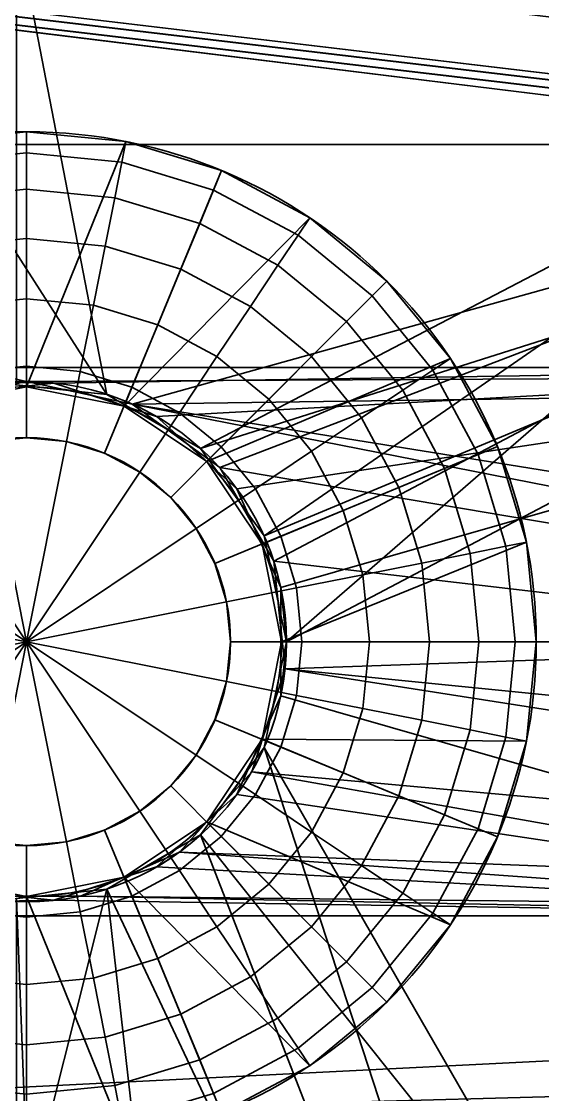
# Model space of a CAD drawing. Header units: millimetres. Extents: x 516 to 946, y 0 to 190.
# Drawn here: x 785.98 to 791.09, y 142.35 to 152.87 of the extents above; entities that cross this region are included whole.
import ezdxf

# ---------------------------------------------------------------- set-up
doc = ezdxf.new("R2010")
doc.units = ezdxf.units.MM
doc.layers.add('1', color=7, linetype='Continuous', true_color=0xffffff)

# ---------------------------------------------------------------- blocks, each defined once
blk = doc.blocks.new('UG_SURFACE_001')
at = {"layer": '1', "color": 252, "linetype": 'Continuous', "lineweight": 35}
for points in [[(280.506521, 154.101387, 3.5), (262.858123, 154.101387, 3.5), (262.858123, 151.664004, 3.5), (280.506521, 151.664004, 3.5)], [(280.506521, 151.664004, 1.5), (262.858123, 151.664004, 1.5), (262.858123, 154.101387, 1.5), (280.506521, 154.101387, 1.5)], [(280.506521, 151.664004, 3.5), (262.858123, 151.664004, 3.5), (262.858123, 149.476618, 3.5), (280.506521, 149.476618, 3.5)], [(280.506521, 149.476618, 1.5), (262.858123, 149.476618, 1.5), (262.858123, 151.664004, 1.5), (280.506521, 151.664004, 1.5)], [(262.858123, 149.476618, 3.5), (269.692004, 149.214432, 3.5), (270.746559, 149.325266, 3.5)], [(270.746559, 149.325266, 3.5), (280.506521, 149.476618, 3.5), (262.858123, 149.476618, 3.5)], [(262.858123, 149.476618, 1.5), (280.506521, 149.476618, 1.5), (270.746559, 149.325266, 1.5)], [(270.746559, 149.325266, 1.5), (269.692004, 149.214432, 1.5), (262.858123, 149.476618, 1.5)], [(280.506521, 149.476618, 3.5), (270.746559, 149.325266, 3.5), (271.75501, 148.99759, 3.5)], [(271.75501, 148.99759, 1.5), (270.746559, 149.325266, 1.5), (280.506521, 149.476618, 1.5)], [(280.506521, 149.476618, 3.5), (271.75501, 148.99759, 3.5), (272.543013, 148.288086, 3.5)], [(272.543013, 148.288086, 1.5), (271.75501, 148.99759, 1.5), (280.506521, 149.476618, 1.5)], [(272.543013, 148.288086, 3.5), (272.974283, 147.319406, 3.5), (280.506521, 149.476618, 3.5)], [(272.974283, 147.319406, 1.5), (272.543013, 148.288086, 1.5), (280.506521, 149.476618, 1.5)], [(272.974283, 147.319406, 3.5), (272.974283, 146.789238, 3.5), (280.506521, 146.789238, 3.5), (280.506521, 149.476618, 3.5)], [(280.506521, 149.476618, 1.5), (280.506521, 146.789238, 1.5), (273.030013, 146.789238, 1.5), (272.974283, 147.319406, 1.5)], [(270.746559, 149.325266, 1.5), (270.746559, 149.325266, 3.5), (269.692004, 149.214432, 3.5), (269.692004, 149.214432, 1.5)], [(271.75501, 148.99759, 1.5), (271.75501, 148.99759, 3.5), (270.746559, 149.325266, 3.5), (270.746559, 149.325266, 1.5)], [(272.543013, 148.288086, 1.5), (272.543013, 148.288086, 3.5), (271.75501, 148.99759, 3.5), (271.75501, 148.99759, 1.5)], [(272.974283, 147.319406, 1.5), (272.974283, 147.319406, 3.5), (272.543013, 148.288086, 3.5), (272.543013, 148.288086, 1.5)], [(273.030013, 146.789238, 1.5), (272.974283, 146.789238, 3.5), (272.974283, 147.319406, 3.5)], [(272.974283, 147.319406, 3.5), (272.974283, 147.319406, 1.5), (273.030013, 146.789238, 1.5)], [(280.506521, 144.101843, 3.5), (280.506521, 146.789238, 3.5), (272.974283, 146.789238, 3.5), (272.974283, 146.259055, 3.5)], [(272.974283, 146.259055, 1.5), (273.030013, 146.789238, 1.5), (280.506521, 146.789238, 1.5), (280.506521, 144.101843, 1.5)], [(273.030013, 146.789238, 1.5), (272.974283, 146.259055, 1.5), (272.974283, 146.259055, 3.5)], [(272.974283, 146.259055, 3.5), (272.974283, 146.789238, 3.5), (273.030013, 146.789238, 1.5)], [(280.506521, 144.101843, 3.5), (272.974283, 146.259055, 3.5), (272.543013, 145.290375, 3.5)], [(280.506521, 144.101843, 1.5), (272.543013, 145.290375, 1.5), (272.974283, 146.259055, 1.5)], [(272.543013, 145.290375, 1.5), (272.543013, 145.290375, 3.5), (272.974283, 146.259055, 3.5), (272.974283, 146.259055, 1.5)], [(272.543013, 145.290375, 3.5), (271.75501, 144.580871, 3.5), (280.506521, 144.101843, 3.5)], [(280.506521, 144.101843, 1.5), (271.75501, 144.580871, 1.5), (272.543013, 145.290375, 1.5)], [(271.75501, 144.580871, 1.5), (271.75501, 144.580871, 3.5), (272.543013, 145.290375, 3.5), (272.543013, 145.290375, 1.5)], [(271.75501, 144.580871, 3.5), (270.746559, 144.253194, 3.5), (280.506521, 144.101843, 3.5)], [(280.506521, 144.101843, 1.5), (270.746559, 144.253194, 1.5), (271.75501, 144.580871, 1.5)], [(270.746559, 144.253194, 1.5), (270.746559, 144.253194, 3.5), (271.75501, 144.580871, 3.5), (271.75501, 144.580871, 1.5)], [(270.746559, 144.253194, 3.5), (269.692004, 144.364044, 3.5), (262.858123, 144.101843, 3.5)], [(262.858123, 144.101843, 1.5), (269.692004, 144.364044, 1.5), (270.746559, 144.253194, 1.5)], [(269.692004, 144.364044, 1.5), (269.692004, 144.364044, 3.5), (270.746559, 144.253194, 3.5), (270.746559, 144.253194, 1.5)], [(262.858123, 144.101843, 3.5), (280.506521, 144.101843, 3.5), (270.746559, 144.253194, 3.5)], [(270.746559, 144.253194, 1.5), (280.506521, 144.101843, 1.5), (262.858123, 144.101843, 1.5)], [(280.506521, 144.101843, 3.5), (262.858123, 144.101843, 3.5), (262.858123, 137.039676, 3.5), (280.506521, 137.039676, 3.5)], [(280.506521, 137.039676, 1.5), (262.858123, 137.039676, 1.5), (262.858123, 144.101843, 1.5), (280.506521, 144.101843, 1.5)]]:
    blk.add_3dface(points, dxfattribs=at)
blk = doc.blocks.new('1стенка_MODEL')
at = {"layer": '1', "color": 252, "linetype": 'Continuous', "lineweight": 35}
blk.add_circle((270.480007, 146.789231, 1.5), 2.55, dxfattribs=at)
at = {"layer": '1', "color": 252, "linetype": 'Continuous', "lineweight": 35, "extrusion": (0, 0, -1)}
blk.add_circle((-270.480007, 146.789231, -3.5), 2.55, dxfattribs=at)
at = {"layer": '1', "color": 252, "linetype": 'Continuous', "lineweight": 35}
blk.add_blockref('UG_SURFACE_001', (0, 0), dxfattribs=at)
blk = doc.blocks.new('UG_SURFACE_002')
at = {"layer": '1', "color": 252, "linetype": 'Continuous', "lineweight": 35}
for points in [[(254.704952, 158.726171, 3.5), (2.492546, 189.693958, 16.5), (7.492546, 189.08003, 21.500001), (414.399207, 139.11818, 21.500001)], [(7.492546, 187.785283, 21.500001), (414.242595, 137.84267, 21.500001), (414.399207, 139.11818, 21.500001), (7.492546, 189.08003, 21.500001)], [(414.242595, 137.84267, 21.500001), (7.489942, 187.724829, 21.497397), (7.488322, 187.517792, 21.440059)], [(414.242595, 137.84267, 21.500001), (7.492546, 187.785283, 21.500001), (7.489942, 187.724829, 21.497397)], [(2.492546, 187.540576, 6.734633), (419.101447, 136.387423, 6.734633), (419.120014, 136.538535, 7.5), (2.492546, 187.693954, 7.5)], [(413.8695, 137.183219, 20.8), (7.697187, 187.054902, 20.8), (2.492546, 187.693954, 7.5), (419.120014, 136.538535, 7.5)], [(2.492546, 187.103763, 6.085787), (419.048607, 135.957107, 6.085787), (419.101447, 136.387423, 6.734633), (2.492546, 187.540576, 6.734633)], [(414.188027, 137.579471, 21.446716), (7.488322, 187.517792, 21.440059), (7.487983, 187.474385, 21.428039)], [(7.488322, 187.517792, 21.440059), (414.188027, 137.579471, 21.446716), (414.242595, 137.84267, 21.500001)], [(414.188027, 137.579471, 21.446716), (7.487983, 187.474385, 21.428039), (7.521724, 187.286004, 21.291038)], [(414.097965, 137.36172, 21.294976), (7.521724, 187.286004, 21.291038), (7.526125, 187.261432, 21.273168)], [(7.521724, 187.286004, 21.291038), (414.097965, 137.36172, 21.294976), (414.188027, 137.579471, 21.446716)], [(414.097965, 137.36172, 21.294976), (7.526125, 187.261432, 21.273168), (7.594966, 187.123388, 21.066504)], [(2.492546, 186.450049, 5.652241), (418.969542, 135.313109, 5.652241), (419.048607, 135.957107, 6.085787), (2.492546, 187.103763, 6.085787)], [(413.986117, 137.222588, 21.067878), (7.594966, 187.123388, 21.066504), (7.599175, 187.114954, 21.053867)], [(7.594966, 187.123388, 21.066504), (413.986117, 137.222588, 21.067878), (414.097965, 137.36172, 21.294976)], [(7.599175, 187.114954, 21.053867), (7.697187, 187.054902, 20.8), (413.8695, 137.183219, 20.8)], [(413.8695, 137.183219, 20.8), (413.986117, 137.222588, 21.067878), (7.599175, 187.114954, 21.053867)], [(418.969542, 135.313109, 5.652241), (2.492546, 186.450049, 5.652241), (201.001778, 161.30507, 5.5), (220.852703, 158.867672, 5.5)], [(411.854982, 119.865932, 5.446716), (7.670435, 169.493556, 5.446716), (7.557361, 169.278637, 5.294975), (411.920667, 119.629063, 5.294975)], [(7.670435, 169.493556, 5.446716), (411.854982, 119.865932, 5.446716), (216.667414, 144.101843, 5.5), (201.001778, 146.025345, 5.5)], [(411.920667, 119.629063, 5.294975), (7.557361, 169.278637, 5.294975), (7.481808, 169.135034, 5.067878), (411.964566, 119.470797, 5.067878)], [(411.964566, 119.470797, 5.067878), (7.481808, 169.135034, 5.067878), (7.455277, 169.084609, 4.8), (411.979973, 119.415216, 4.8)], [(149.334699, 151.664004, 3.5), (161.549926, 150.164157, 3.5), (411.979973, 119.415216, 4.8), (7.455277, 169.084609, 4.8)], [(418.969542, 135.313109, 5.652241), (220.852703, 158.867672, 5.5), (239.820063, 156.538785, 5.5)], [(414.399207, 139.11818, 21.500001), (260.30454, 158.038616, 3.5), (254.704952, 158.726171, 3.5)], [(414.399207, 139.11818, 21.500001), (272.519767, 156.538785, 3.5), (260.30454, 158.038616, 3.5)], [(239.820063, 156.538785, 5.5), (240.703627, 156.430289, 5.5), (418.969542, 135.313109, 5.652241)], [(414.399207, 139.11818, 21.500001), (280.655473, 155.53984, 3.5), (272.519767, 156.538785, 3.5)], [(418.969542, 135.313109, 5.652241), (240.703627, 156.430289, 5.5), (259.671003, 154.101387, 5.5)], [(259.671003, 154.101387, 5.5), (260.30454, 154.023603, 5.5), (418.969542, 135.313109, 5.652241)], [(260.30454, 154.101387, 3.5), (280.655473, 154.101387, 3.5), (280.655473, 151.664004, 3.5), (260.30454, 151.664004, 3.5)], [(260.30454, 154.023603, 5.5), (260.30454, 151.664004, 5.5), (279.521912, 151.664004, 5.5)], [(260.30454, 154.023603, 5.5), (279.521912, 151.664004, 5.5), (418.969542, 135.313109, 5.652241)], [(260.30454, 151.664004, 3.5), (280.655473, 151.664004, 3.5), (271.517187, 149.118766, 3.5), (270.480007, 149.339229, 3.5)], [(270.480007, 149.339229, 3.5), (269.442827, 149.118766, 3.5), (260.30454, 151.664004, 3.5)], [(279.521912, 151.664004, 5.5), (260.30454, 151.664004, 5.5), (260.30454, 149.476618, 5.5), (297.336757, 149.476618, 5.5)], [(272.375017, 148.49551, 3.5), (271.517187, 149.118766, 3.5), (280.655473, 151.664004, 3.5)], [(272.905201, 147.577226, 3.5), (272.375017, 148.49551, 3.5), (280.655473, 151.664004, 3.5)], [(280.655473, 151.664004, 3.5), (280.655473, 146.789238, 3.5), (272.988021, 146.789238, 3.5), (272.905201, 147.577226, 3.5)], [(411.979973, 119.415216, 4.8), (161.549926, 150.164157, 3.5), (181.150854, 147.757471, 3.5)], [(297.336757, 149.476618, 5.5), (260.30454, 149.476618, 5.5), (270.480007, 149.339229, 5.5)], [(260.30454, 149.476618, 5.5), (269.442827, 149.118766, 5.5), (270.480007, 149.339229, 5.5)], [(270.480007, 149.339229, 5.5), (271.517187, 149.118766, 5.5), (297.336757, 149.476618, 5.5)], [(289.497107, 146.224618, 5.5), (290.330917, 146.401837, 5.5), (297.336757, 149.476618, 5.5), (271.517187, 149.118766, 5.5)], [(270.480007, 149.339229, 3.5), (270.480007, 149.339229, 5.5), (269.442827, 149.118766, 5.5), (269.442827, 149.118766, 3.5)], [(271.517187, 149.118766, 3.5), (271.517187, 149.118766, 5.5), (270.480007, 149.339229, 5.5), (270.480007, 149.339229, 3.5)], [(272.375017, 148.49551, 3.5), (272.375017, 148.49551, 5.5), (271.517187, 149.118766, 5.5), (271.517187, 149.118766, 3.5)], [(271.517187, 149.118766, 5.5), (288.807482, 145.723566, 5.5), (289.497107, 146.224618, 5.5)], [(288.807482, 145.723566, 5.5), (271.517187, 149.118766, 5.5), (272.375017, 148.49551, 5.5)], [(272.905201, 147.577226, 3.5), (272.905201, 147.577226, 5.5), (272.375017, 148.49551, 5.5), (272.375017, 148.49551, 3.5)], [(288.807482, 145.723566, 5.5), (272.375017, 148.49551, 5.5), (272.905201, 147.577226, 5.5)], [(411.979973, 119.415216, 4.8), (181.150854, 147.757471, 3.5), (189.036548, 146.789238, 3.5)], [(273.016036, 146.522686, 5.5), (272.905201, 147.577226, 5.5), (272.905201, 147.577226, 3.5), (272.988021, 146.789238, 3.5)], [(272.905201, 147.577226, 5.5), (273.016036, 146.522686, 5.5), (288.381279, 144.985333, 5.5), (288.807482, 145.723566, 5.5)], [(411.979973, 119.415216, 4.8), (189.036548, 146.789238, 3.5), (201.001778, 145.320088, 3.5)], [(272.688359, 145.514235, 3.5), (273.016036, 146.522686, 3.5), (280.655473, 146.789238, 3.5), (280.655473, 144.101843, 3.5)], [(273.016036, 146.522686, 3.5), (272.988021, 146.789238, 3.5), (280.655473, 146.789238, 3.5)], [(272.988021, 146.789238, 3.5), (273.016036, 146.522686, 3.5), (273.016036, 146.522686, 5.5)], [(272.688359, 145.514235, 3.5), (272.688359, 145.514235, 5.5), (273.016036, 146.522686, 5.5), (273.016036, 146.522686, 3.5)], [(273.016036, 146.522686, 5.5), (272.688359, 145.514235, 5.5), (288.303763, 144.101843, 5.5), (288.29217, 144.137561, 5.5)], [(288.29217, 144.137561, 5.5), (288.381279, 144.985333, 5.5), (273.016036, 146.522686, 5.5)], [(280.655473, 144.101843, 3.5), (271.978855, 144.726232, 3.5), (272.688359, 145.514235, 3.5)], [(271.978855, 144.726232, 3.5), (271.978855, 144.726232, 5.5), (272.688359, 145.514235, 5.5), (272.688359, 145.514235, 3.5)], [(272.688359, 145.514235, 5.5), (271.978855, 144.726232, 5.5), (288.303763, 144.101843, 5.5)], [(411.979973, 119.415216, 4.8), (201.001778, 145.320088, 3.5), (210.923553, 144.101843, 3.5)], [(271.01019, 144.294947, 3.5), (271.978855, 144.726232, 3.5), (280.655473, 144.101843, 3.5)], [(271.01019, 144.294947, 3.5), (271.01019, 144.294947, 5.5), (271.978855, 144.726232, 5.5), (271.978855, 144.726232, 3.5)], [(271.978855, 144.726232, 5.5), (271.01019, 144.294947, 5.5), (288.303763, 144.101843, 5.5)], [(280.655473, 144.101843, 3.5), (260.30454, 144.101843, 3.5), (269.949824, 144.294947, 3.5), (271.01019, 144.294947, 3.5)], [(260.30454, 144.101843, 5.5), (288.303763, 144.101843, 5.5), (271.01019, 144.294947, 5.5), (269.949824, 144.294947, 5.5)], [(269.949824, 144.294947, 3.5), (269.949824, 144.294947, 5.5), (271.01019, 144.294947, 5.5), (271.01019, 144.294947, 3.5)], [(411.979973, 119.415216, 4.8), (210.923553, 144.101843, 3.5), (220.852703, 142.882705, 3.5)], [(220.852703, 143.587962, 5.5), (216.667414, 144.101843, 5.5), (411.854982, 119.865932, 5.446716)], [(260.30454, 144.101843, 3.5), (280.655473, 144.101843, 3.5), (280.655473, 141.914457, 3.5), (260.30454, 141.914457, 3.5)], [(288.555592, 143.326849, 5.5), (288.303763, 144.101843, 5.5), (260.30454, 144.101843, 5.5), (260.30454, 141.914457, 5.5)], [(411.854982, 119.865932, 5.446716), (234.482244, 141.914457, 5.5), (220.852703, 143.587962, 5.5)], [(260.30454, 141.914457, 5.5), (289.125979, 142.693356, 5.5), (288.555592, 143.326849, 5.5)], [(411.979973, 119.415216, 4.8), (220.852703, 142.882705, 3.5), (228.738382, 141.914457, 3.5)], [(289.904714, 142.346635, 5.5), (289.125979, 142.693356, 5.5), (260.30454, 141.914457, 5.5)]]:
    blk.add_3dface(points, dxfattribs=at)
blk = doc.blocks.new('3пояс_верхний_MODEL')
at = {"layer": '1', "color": 252, "linetype": 'Continuous', "lineweight": 35}
blk.add_line((418.876269, 134.553442, 5.5), (2.492546, 185.678934, 5.5), dxfattribs=at)
at = {"layer": '1', "color": 252, "linetype": 'Continuous', "lineweight": 35, "extrusion": (2.9583e-16, 2.53862e-15, -1)}
blk.add_circle((-270.480007, 146.789231, -5.5), 2.55, dxfattribs=at)
at = {"layer": '1', "color": 252, "linetype": 'Continuous', "lineweight": 35, "extrusion": (0, 0, -1)}
blk.add_circle((-270.480007, 146.789231, -3.5), 2.55, dxfattribs=at)
at = {"layer": '1', "color": 252, "linetype": 'Continuous', "lineweight": 35}
blk.add_blockref('UG_SURFACE_002', (0, 0), dxfattribs=at)
blk = doc.blocks.new('UG_SURFACE_008')
at = {"layer": '1', "color": 252, "linetype": 'Continuous', "lineweight": 35}
for points in [[(0, 4.793682, -0.673863), (-0.935201, 4.701573, -0.673863), (-0.975452, 4.903927), (0, 5)], [(-0.956709, 2.309699), (0, 2.5), (0, 5), (-0.975452, 4.903927)], [(-0.975452, 4.903927, 5.5), (0, 5, 5.5), (0, 2.5, 5.5), (-0.956709, 2.309699, 5.5)], [(0, 5, 5.5), (-0.975452, 4.903927, 5.5), (-0.935201, 4.701573, 6.173863), (0, 4.793682, 6.173863)], [(0.935201, 4.701573, -0.673863), (0, 4.793682, -0.673863), (0, 5), (0.975452, 4.903927)], [(0.975452, 4.903927), (0, 5), (0, 2.5)], [(0, 2.5, 5.5), (0, 5, 5.5), (0.975452, 4.903927, 5.5)], [(0.975452, 4.903927, 5.5), (0, 5, 5.5), (0, 4.793682, 6.173863), (0.935201, 4.701573, 6.173863)], [(0, 2.5), (0.956709, 2.309699), (1.913417, 4.619398), (0.975452, 4.903927)], [(0.975452, 4.903927, 5.5), (1.913417, 4.619398, 5.5), (0.956709, 2.309699, 5.5), (0, 2.5, 5.5)], [(1.834463, 4.428785, -0.673863), (0.935201, 4.701573, -0.673863), (0.975452, 4.903927), (1.913417, 4.619398)], [(1.913417, 4.619398, 5.5), (0.975452, 4.903927, 5.5), (0.935201, 4.701573, 6.173863), (1.834463, 4.428785, 6.173863)], [(0, 4.43821, -1.282384), (-0.865852, 4.352931, -1.282384), (-0.935201, 4.701573, -0.673863), (0, 4.793682, -0.673863)], [(0, 4.793682, 6.173863), (-0.935201, 4.701573, 6.173863), (-0.865852, 4.352931, 6.782384), (0, 4.43821, 6.782384)], [(0.865852, 4.352931, -1.282384), (0, 4.43821, -1.282384), (0, 4.793682, -0.673863), (0.935201, 4.701573, -0.673863)], [(0.935201, 4.701573, 6.173863), (0, 4.793682, 6.173863), (0, 4.43821, 6.782384), (0.865852, 4.352931, 6.782384)], [(1.698429, 4.100371, -1.282384), (0.865852, 4.352931, -1.282384), (0.935201, 4.701573, -0.673863), (1.834463, 4.428785, -0.673863)], [(1.834463, 4.428785, 6.173863), (0.935201, 4.701573, 6.173863), (0.865852, 4.352931, 6.782384), (1.698429, 4.100371, 6.782384)], [(2.777851, 4.157348), (1.913417, 4.619398), (0.956709, 2.309699)], [(0.956709, 2.309699, 5.5), (1.913417, 4.619398, 5.5), (2.777851, 4.157348, 5.5)], [(2.663227, 3.985801, -0.673863), (1.834463, 4.428785, -0.673863), (1.913417, 4.619398), (2.777851, 4.157348)], [(2.777851, 4.157348, 5.5), (1.913417, 4.619398, 5.5), (1.834463, 4.428785, 6.173863), (2.663227, 3.985801, 6.173863)], [(0, 3.952562, -1.793075), (-0.771107, 3.876615, -1.793075), (-0.865852, 4.352931, -1.282384), (0, 4.43821, -1.282384)], [(0, 4.43821, 6.782384), (-0.865852, 4.352931, 6.782384), (-0.771107, 3.876615, 7.293075), (0, 3.952562, 7.293075)], [(0.771107, 3.876615, -1.793075), (0, 3.952562, -1.793075), (0, 4.43821, -1.282384), (0.865852, 4.352931, -1.282384)], [(0.865852, 4.352931, 6.782384), (0, 4.43821, 6.782384), (0, 3.952562, 7.293075), (0.771107, 3.876615, 7.293075)], [(2.465737, 3.690237, -1.282384), (1.698429, 4.100371, -1.282384), (1.834463, 4.428785, -0.673863), (2.663227, 3.985801, -0.673863)], [(2.663227, 3.985801, 6.173863), (1.834463, 4.428785, 6.173863), (1.698429, 4.100371, 6.782384), (2.465737, 3.690237, 6.782384)], [(1.51258, 3.651692, -1.793075), (0.771107, 3.876615, -1.793075), (0.865852, 4.352931, -1.282384), (1.698429, 4.100371, -1.282384)], [(1.698429, 4.100371, 6.782384), (0.865852, 4.352931, 6.782384), (0.771107, 3.876615, 7.293075), (1.51258, 3.651692, 7.293075)], [(0.956709, 2.309699), (1.767767, 1.767767), (3.535534, 3.535534), (2.777851, 4.157348)], [(2.777851, 4.157348, 5.5), (3.535534, 3.535534, 5.5), (1.767767, 1.767767, 5.5), (0.956709, 2.309699, 5.5)], [(3.389645, 3.389645, -0.673863), (2.663227, 3.985801, -0.673863), (2.777851, 4.157348), (3.535534, 3.535534)], [(3.535534, 3.535534, 5.5), (2.777851, 4.157348, 5.5), (2.663227, 3.985801, 6.173863), (3.389645, 3.389645, 6.173863)], [(2.195926, 3.286436, -1.793075), (1.51258, 3.651692, -1.793075), (1.698429, 4.100371, -1.282384), (2.465737, 3.690237, -1.282384)], [(2.465737, 3.690237, 6.782384), (1.698429, 4.100371, 6.782384), (1.51258, 3.651692, 7.293075), (2.195926, 3.286436, 7.293075)], [(0, 3.362668, -2.178669), (-0.656024, 3.298055, -2.178669), (-0.771107, 3.876615, -1.793075), (0, 3.952562, -1.793075)], [(0, 3.952562, 7.293075), (-0.771107, 3.876615, 7.293075), (-0.656024, 3.298055, 7.678669), (0, 3.362668, 7.678669)], [(0.656024, 3.298055, -2.178669), (0, 3.362668, -2.178669), (0, 3.952562, -1.793075), (0.771107, 3.876615, -1.793075)], [(0.771107, 3.876615, 7.293075), (0, 3.952562, 7.293075), (0, 3.362668, 7.678669), (0.656024, 3.298055, 7.678669)], [(3.138288, 3.138288, -1.282384), (2.465737, 3.690237, -1.282384), (2.663227, 3.985801, -0.673863), (3.389645, 3.389645, -0.673863)], [(3.389645, 3.389645, 6.173863), (2.663227, 3.985801, 6.173863), (2.465737, 3.690237, 6.782384), (3.138288, 3.138288, 6.782384)], [(1.286837, 3.1067, -2.178669), (0.656024, 3.298055, -2.178669), (0.771107, 3.876615, -1.793075), (1.51258, 3.651692, -1.793075)], [(1.51258, 3.651692, 7.293075), (0.771107, 3.876615, 7.293075), (0.656024, 3.298055, 7.678669), (1.286837, 3.1067, 7.678669)], [(2.794884, 2.794884, -1.793075), (2.195926, 3.286436, -1.793075), (2.465737, 3.690237, -1.282384), (3.138288, 3.138288, -1.282384)], [(3.138288, 3.138288, 6.782384), (2.465737, 3.690237, 6.782384), (2.195926, 3.286436, 7.293075), (2.794884, 2.794884, 7.293075)], [(1.868198, 2.795956, -2.178669), (1.286837, 3.1067, -2.178669), (1.51258, 3.651692, -1.793075), (2.195926, 3.286436, -1.793075)], [(2.195926, 3.286436, 7.293075), (1.51258, 3.651692, 7.293075), (1.286837, 3.1067, 7.678669), (1.868198, 2.795956, 7.678669)], [(4.157348, 2.777851), (3.535534, 3.535534), (1.767767, 1.767767)], [(1.767767, 1.767767, 5.5), (3.535534, 3.535534, 5.5), (4.157348, 2.777851, 5.5)], [(3.985801, 2.663227, -0.673863), (3.389645, 3.389645, -0.673863), (3.535534, 3.535534), (4.157348, 2.777851)], [(4.157348, 2.777851, 5.5), (3.535534, 3.535534, 5.5), (3.389645, 3.389645, 6.173863), (3.985801, 2.663227, 6.173863)], [(3.690237, 2.465737, -1.282384), (3.138288, 3.138288, -1.282384), (3.389645, 3.389645, -0.673863), (3.985801, 2.663227, -0.673863)], [(3.985801, 2.663227, 6.173863), (3.389645, 3.389645, 6.173863), (3.138288, 3.138288, 6.782384), (3.690237, 2.465737, 6.782384)], [(0, 2.700021, -2.41858), (-0.526748, 2.648141, -2.41858), (-0.656024, 3.298055, -2.178669), (0, 3.362668, -2.178669)], [(0, 3.362668, 7.678669), (-0.656024, 3.298055, 7.678669), (-0.526748, 2.648141, 7.91858), (0, 2.700021, 7.91858)], [(0.526748, 2.648141, -2.41858), (0, 2.700021, -2.41858), (0, 3.362668, -2.178669), (0.656024, 3.298055, -2.178669)], [(0.656024, 3.298055, 7.678669), (0, 3.362668, 7.678669), (0, 2.700021, 7.91858), (0.526748, 2.648141, 7.91858)], [(1.033253, 2.494494, -2.41858), (0.526748, 2.648141, -2.41858), (0.656024, 3.298055, -2.178669), (1.286837, 3.1067, -2.178669)], [(1.286837, 3.1067, 7.678669), (0.656024, 3.298055, 7.678669), (0.526748, 2.648141, 7.91858), (1.033253, 2.494494, 7.91858)], [(2.377765, 2.377765, -2.178669), (1.868198, 2.795956, -2.178669), (2.195926, 3.286436, -1.793075), (2.794884, 2.794884, -1.793075)], [(2.794884, 2.794884, 7.293075), (2.195926, 3.286436, 7.293075), (1.868198, 2.795956, 7.678669), (2.377765, 2.377765, 7.678669)], [(1.500051, 2.244985, -2.41858), (1.033253, 2.494494, -2.41858), (1.286837, 3.1067, -2.178669), (1.868198, 2.795956, -2.178669)], [(1.868198, 2.795956, 7.678669), (1.286837, 3.1067, 7.678669), (1.033253, 2.494494, 7.91858), (1.500051, 2.244985, 7.91858)], [(3.286436, 2.195926, -1.793075), (2.794884, 2.794884, -1.793075), (3.138288, 3.138288, -1.282384), (3.690237, 2.465737, -1.282384)], [(3.690237, 2.465737, 6.782384), (3.138288, 3.138288, 6.782384), (2.794884, 2.794884, 7.293075), (3.286436, 2.195926, 7.293075)], [(1.909203, 1.909203, -2.41858), (1.500051, 2.244985, -2.41858), (1.868198, 2.795956, -2.178669), (2.377765, 2.377765, -2.178669)], [(2.377765, 2.377765, 7.678669), (1.868198, 2.795956, 7.678669), (1.500051, 2.244985, 7.91858), (1.909203, 1.909203, 7.91858)], [(1.767767, 1.767767), (2.309699, 0.956709), (4.619398, 1.913417), (4.157348, 2.777851)], [(4.157348, 2.777851, 5.5), (4.619398, 1.913417, 5.5), (2.309699, 0.956709, 5.5), (1.767767, 1.767767, 5.5)], [(2.795956, 1.868198, -2.178669), (2.377765, 2.377765, -2.178669), (2.794884, 2.794884, -1.793075), (3.286436, 2.195926, -1.793075)], [(3.286436, 2.195926, 7.293075), (2.794884, 2.794884, 7.293075), (2.377765, 2.377765, 7.678669), (2.795956, 1.868198, 7.678669)], [(4.428785, 1.834463, -0.673863), (3.985801, 2.663227, -0.673863), (4.157348, 2.777851), (4.619398, 1.913417)], [(4.619398, 1.913417, 5.5), (4.157348, 2.777851, 5.5), (3.985801, 2.663227, 6.173863), (4.428785, 1.834463, 6.173863)], [(0, 2, -2.5), (-0.390181, 1.96157, -2.5), (-0.526748, 2.648141, -2.41858), (0, 2.700021, -2.41858)], [(0, 2.700021, 7.91858), (-0.526748, 2.648141, 7.91858), (-0.390181, 1.96157, 8), (0, 2, 8)], [(0.390181, 1.96157, -2.5), (0, 2, -2.5), (0, 2.700021, -2.41858), (0.526748, 2.648141, -2.41858)], [(0.526748, 2.648141, 7.91858), (0, 2.700021, 7.91858), (0, 2, 8), (0.390181, 1.96157, 8)], [(0.765367, 1.847759, -2.5), (0.390181, 1.96157, -2.5), (0.526748, 2.648141, -2.41858), (1.033253, 2.494494, -2.41858)], [(1.033253, 2.494494, 7.91858), (0.526748, 2.648141, 7.91858), (0.390181, 1.96157, 8), (0.765367, 1.847759, 8)], [(4.100371, 1.698429, -1.282384), (3.690237, 2.465737, -1.282384), (3.985801, 2.663227, -0.673863), (4.428785, 1.834463, -0.673863)], [(4.428785, 1.834463, 6.173863), (3.985801, 2.663227, 6.173863), (3.690237, 2.465737, 6.782384), (4.100371, 1.698429, 6.782384)], [(-0.956709, 2.309699), (-0.956709, 2.309699, 5.5), (0, 2.5, 5.5), (0, 2.5)], [(0, 2.5), (0, 2.5, 5.5), (0.956709, 2.309699, 5.5), (0.956709, 2.309699)], [(1.11114, 1.662939, -2.5), (0.765367, 1.847759, -2.5), (1.033253, 2.494494, -2.41858), (1.500051, 2.244985, -2.41858)], [(1.500051, 2.244985, 7.91858), (1.033253, 2.494494, 7.91858), (0.765367, 1.847759, 8), (1.11114, 1.662939, 8)], [(3.651692, 1.51258, -1.793075), (3.286436, 2.195926, -1.793075), (3.690237, 2.465737, -1.282384), (4.100371, 1.698429, -1.282384)], [(4.100371, 1.698429, 6.782384), (3.690237, 2.465737, 6.782384), (3.286436, 2.195926, 7.293075), (3.651692, 1.51258, 7.293075)], [(2.244985, 1.500051, -2.41858), (1.909203, 1.909203, -2.41858), (2.377765, 2.377765, -2.178669), (2.795956, 1.868198, -2.178669)], [(2.795956, 1.868198, 7.678669), (2.377765, 2.377765, 7.678669), (1.909203, 1.909203, 7.91858), (2.244985, 1.500051, 7.91858)], [(0.956709, 2.309699), (0.956709, 2.309699, 5.5), (1.767767, 1.767767, 5.5), (1.767767, 1.767767)], [(1.414214, 1.414214, -2.5), (1.11114, 1.662939, -2.5), (1.500051, 2.244985, -2.41858), (1.909203, 1.909203, -2.41858)], [(1.909203, 1.909203, 7.91858), (1.500051, 2.244985, 7.91858), (1.11114, 1.662939, 8), (1.414214, 1.414214, 8)], [(3.1067, 1.286837, -2.178669), (2.795956, 1.868198, -2.178669), (3.286436, 2.195926, -1.793075), (3.651692, 1.51258, -1.793075)], [(3.651692, 1.51258, 7.293075), (3.286436, 2.195926, 7.293075), (2.795956, 1.868198, 7.678669), (3.1067, 1.286837, 7.678669)], [(-0.390181, 1.96157, -2.5), (0, 2, -2.5), (0.390181, 1.96157, -2.5), (0, 0, -2.5)], [(0.390181, 1.96157, 8), (0, 2, 8), (-0.390181, 1.96157, 8), (0, 0, 8)], [(-1.11114, 1.662939, -2.5), (-0.765367, 1.847759, -2.5), (-0.390181, 1.96157, -2.5), (0, 0, -2.5)], [(-0.390181, 1.96157, 8), (-0.765367, 1.847759, 8), (-1.11114, 1.662939, 8), (0, 0, 8)], [(0.390181, 1.96157, -2.5), (0.765367, 1.847759, -2.5), (1.11114, 1.662939, -2.5), (0, 0, -2.5)], [(1.11114, 1.662939, 8), (0.765367, 1.847759, 8), (0.390181, 1.96157, 8), (0, 0, 8)], [(1.662939, 1.11114, -2.5), (1.414214, 1.414214, -2.5), (1.909203, 1.909203, -2.41858), (2.244985, 1.500051, -2.41858)], [(2.244985, 1.500051, 7.91858), (1.909203, 1.909203, 7.91858), (1.414214, 1.414214, 8), (1.662939, 1.11114, 8)], [(4.903927, 0.975452), (4.619398, 1.913417), (2.309699, 0.956709), (2.5, 0)], [(2.5, 0, 5.5), (2.309699, 0.956709, 5.5), (4.619398, 1.913417, 5.5), (4.903927, 0.975452, 5.5)], [(4.701573, 0.935201, -0.673863), (4.428785, 1.834463, -0.673863), (4.619398, 1.913417), (4.903927, 0.975452)], [(4.903927, 0.975452, 5.5), (4.619398, 1.913417, 5.5), (4.428785, 1.834463, 6.173863), (4.701573, 0.935201, 6.173863)], [(2.494494, 1.033253, -2.41858), (2.244985, 1.500051, -2.41858), (2.795956, 1.868198, -2.178669), (3.1067, 1.286837, -2.178669)], [(3.1067, 1.286837, 7.678669), (2.795956, 1.868198, 7.678669), (2.244985, 1.500051, 7.91858), (2.494494, 1.033253, 7.91858)], [(4.352931, 0.865852, -1.282384), (4.100371, 1.698429, -1.282384), (4.428785, 1.834463, -0.673863), (4.701573, 0.935201, -0.673863)], [(4.701573, 0.935201, 6.173863), (4.428785, 1.834463, 6.173863), (4.100371, 1.698429, 6.782384), (4.352931, 0.865852, 6.782384)], [(1.767767, 1.767767), (1.767767, 1.767767, 5.5), (2.309699, 0.956709, 5.5), (2.309699, 0.956709)], [(3.876615, 0.771107, -1.793075), (3.651692, 1.51258, -1.793075), (4.100371, 1.698429, -1.282384), (4.352931, 0.865852, -1.282384)], [(4.352931, 0.865852, 6.782384), (4.100371, 1.698429, 6.782384), (3.651692, 1.51258, 7.293075), (3.876615, 0.771107, 7.293075)], [(-1.662939, 1.11114, -2.5), (-1.414214, 1.414214, -2.5), (-1.11114, 1.662939, -2.5), (0, 0, -2.5)], [(-1.11114, 1.662939, 8), (-1.414214, 1.414214, 8), (-1.662939, 1.11114, 8), (0, 0, 8)], [(1.11114, 1.662939, -2.5), (1.414214, 1.414214, -2.5), (1.662939, 1.11114, -2.5), (0, 0, -2.5)], [(1.662939, 1.11114, 8), (1.414214, 1.414214, 8), (1.11114, 1.662939, 8), (0, 0, 8)], [(1.847759, 0.765367, -2.5), (1.662939, 1.11114, -2.5), (2.244985, 1.500051, -2.41858), (2.494494, 1.033253, -2.41858)], [(2.494494, 1.033253, 7.91858), (2.244985, 1.500051, 7.91858), (1.662939, 1.11114, 8), (1.847759, 0.765367, 8)], [(3.298055, 0.656024, -2.178669), (3.1067, 1.286837, -2.178669), (3.651692, 1.51258, -1.793075), (3.876615, 0.771107, -1.793075)], [(3.876615, 0.771107, 7.293075), (3.651692, 1.51258, 7.293075), (3.1067, 1.286837, 7.678669), (3.298055, 0.656024, 7.678669)], [(2.648141, 0.526748, -2.41858), (2.494494, 1.033253, -2.41858), (3.1067, 1.286837, -2.178669), (3.298055, 0.656024, -2.178669)], [(3.298055, 0.656024, 7.678669), (3.1067, 1.286837, 7.678669), (2.494494, 1.033253, 7.91858), (2.648141, 0.526748, 7.91858)], [(0, 0, -2.5), (-1.96157, 0.390181, -2.5), (-1.847759, 0.765367, -2.5), (-1.662939, 1.11114, -2.5)], [(-1.662939, 1.11114, 8), (-1.847759, 0.765367, 8), (-1.96157, 0.390181, 8), (0, 0, 8)], [(1.662939, 1.11114, -2.5), (1.847759, 0.765367, -2.5), (1.96157, 0.390181, -2.5), (0, 0, -2.5)], [(1.96157, 0.390181, 8), (1.847759, 0.765367, 8), (1.662939, 1.11114, 8), (0, 0, 8)], [(1.96157, 0.390181, -2.5), (1.847759, 0.765367, -2.5), (2.494494, 1.033253, -2.41858), (2.648141, 0.526748, -2.41858)], [(2.648141, 0.526748, 7.91858), (2.494494, 1.033253, 7.91858), (1.847759, 0.765367, 8), (1.96157, 0.390181, 8)], [(2.309699, 0.956709), (2.309699, 0.956709, 5.5), (2.5, 0, 5.5), (2.5, 0)], [(2.5, 0), (5, 0), (4.903927, 0.975452)], [(4.903927, 0.975452, 5.5), (5, 0, 5.5), (2.5, 0, 5.5)], [(4.793682, 0, -0.673863), (4.701573, 0.935201, -0.673863), (4.903927, 0.975452), (5, 0)], [(5, 0, 5.5), (4.903927, 0.975452, 5.5), (4.701573, 0.935201, 6.173863), (4.793682, 0, 6.173863)], [(3.952562, 0, -1.793075), (3.876615, 0.771107, -1.793075), (4.352931, 0.865852, -1.282384), (4.43821, 0, -1.282384)], [(4.43821, 0, 6.782384), (4.352931, 0.865852, 6.782384), (3.876615, 0.771107, 7.293075), (3.952562, 0, 7.293075)], [(4.43821, 0, -1.282384), (4.352931, 0.865852, -1.282384), (4.701573, 0.935201, -0.673863), (4.793682, 0, -0.673863)], [(4.793682, 0, 6.173863), (4.701573, 0.935201, 6.173863), (4.352931, 0.865852, 6.782384), (4.43821, 0, 6.782384)], [(3.362668, 0, -2.178669), (3.298055, 0.656024, -2.178669), (3.876615, 0.771107, -1.793075), (3.952562, 0, -1.793075)], [(3.952562, 0, 7.293075), (3.876615, 0.771107, 7.293075), (3.298055, 0.656024, 7.678669), (3.362668, 0, 7.678669)], [(2.700021, 0, -2.41858), (2.648141, 0.526748, -2.41858), (3.298055, 0.656024, -2.178669), (3.362668, 0, -2.178669)], [(3.362668, 0, 7.678669), (3.298055, 0.656024, 7.678669), (2.648141, 0.526748, 7.91858), (2.700021, 0, 7.91858)], [(2, 0, -2.5), (1.96157, 0.390181, -2.5), (2.648141, 0.526748, -2.41858), (2.700021, 0, -2.41858)], [(2.700021, 0, 7.91858), (2.648141, 0.526748, 7.91858), (1.96157, 0.390181, 8), (2, 0, 8)], [(-1.96157, -0.390181, -2.5), (-2, 0, -2.5), (-1.96157, 0.390181, -2.5), (0, 0, -2.5)], [(-1.96157, 0.390181, 8), (-2, 0, 8), (-1.96157, -0.390181, 8), (0, 0, 8)], [(1.96157, 0.390181, -2.5), (2, 0, -2.5), (1.96157, -0.390181, -2.5), (0, 0, -2.5)], [(1.96157, -0.390181, 8), (2, 0, 8), (1.96157, 0.390181, 8), (0, 0, 8)], [(-1.662939, -1.11114, -2.5), (-1.847759, -0.765367, -2.5), (-1.96157, -0.390181, -2.5), (0, 0, -2.5)], [(0, 0, 8), (-1.96157, -0.390181, 8), (-1.847759, -0.765367, 8), (-1.662939, -1.11114, 8)], [(-1.11114, -1.662939, -2.5), (-1.414214, -1.414214, -2.5), (-1.662939, -1.11114, -2.5), (0, 0, -2.5)], [(-1.662939, -1.11114, 8), (-1.414214, -1.414214, 8), (-1.11114, -1.662939, 8), (0, 0, 8)], [(-0.390181, -1.96157, -2.5), (-0.765367, -1.847759, -2.5), (-1.11114, -1.662939, -2.5), (0, 0, -2.5)], [(-1.11114, -1.662939, 8), (-0.765367, -1.847759, 8), (-0.390181, -1.96157, 8), (0, 0, 8)], [(0.390181, -1.96157, -2.5), (0, -2, -2.5), (-0.390181, -1.96157, -2.5), (0, 0, -2.5)], [(-0.390181, -1.96157, 8), (0, -2, 8), (0.390181, -1.96157, 8), (0, 0, 8)], [(1.96157, -0.390181, -2.5), (1.847759, -0.765367, -2.5), (1.662939, -1.11114, -2.5), (0, 0, -2.5)], [(1.662939, -1.11114, -2.5), (1.414214, -1.414214, -2.5), (1.11114, -1.662939, -2.5), (0, 0, -2.5)], [(1.11114, -1.662939, -2.5), (0.765367, -1.847759, -2.5), (0.390181, -1.96157, -2.5), (0, 0, -2.5)], [(0.390181, -1.96157, 8), (0.765367, -1.847759, 8), (1.11114, -1.662939, 8), (0, 0, 8)], [(1.11114, -1.662939, 8), (1.414214, -1.414214, 8), (1.662939, -1.11114, 8), (0, 0, 8)], [(1.662939, -1.11114, 8), (1.847759, -0.765367, 8), (1.96157, -0.390181, 8), (0, 0, 8)], [(1.96157, -0.390181, -2.5), (2, 0, -2.5), (2.700021, 0, -2.41858), (2.648141, -0.526748, -2.41858)], [(2.648141, -0.526748, 7.91858), (2.700021, 0, 7.91858), (2, 0, 8), (1.96157, -0.390181, 8)], [(4.903927, -0.975452), (5, 0), (2.5, 0), (2.309699, -0.956709)], [(2.5, 0), (2.5, 0, 5.5), (2.309699, -0.956709, 5.5), (2.309699, -0.956709)], [(2.309699, -0.956709, 5.5), (2.5, 0, 5.5), (5, 0, 5.5), (4.903927, -0.975452, 5.5)], [(2.648141, -0.526748, -2.41858), (2.700021, 0, -2.41858), (3.362668, 0, -2.178669), (3.298055, -0.656024, -2.178669)], [(3.298055, -0.656024, 7.678669), (3.362668, 0, 7.678669), (2.700021, 0, 7.91858), (2.648141, -0.526748, 7.91858)], [(3.298055, -0.656024, -2.178669), (3.362668, 0, -2.178669), (3.952562, 0, -1.793075), (3.876615, -0.771107, -1.793075)], [(3.876615, -0.771107, 7.293075), (3.952562, 0, 7.293075), (3.362668, 0, 7.678669), (3.298055, -0.656024, 7.678669)], [(3.876615, -0.771107, -1.793075), (3.952562, 0, -1.793075), (4.43821, 0, -1.282384), (4.352931, -0.865852, -1.282384)], [(4.352931, -0.865852, 6.782384), (4.43821, 0, 6.782384), (3.952562, 0, 7.293075), (3.876615, -0.771107, 7.293075)], [(4.352931, -0.865852, -1.282384), (4.43821, 0, -1.282384), (4.793682, 0, -0.673863), (4.701573, -0.935201, -0.673863)], [(4.701573, -0.935201, 6.173863), (4.793682, 0, 6.173863), (4.43821, 0, 6.782384), (4.352931, -0.865852, 6.782384)], [(4.701573, -0.935201, -0.673863), (4.793682, 0, -0.673863), (5, 0), (4.903927, -0.975452)], [(4.903927, -0.975452, 5.5), (5, 0, 5.5), (4.793682, 0, 6.173863), (4.701573, -0.935201, 6.173863)], [(1.847759, -0.765367, -2.5), (1.96157, -0.390181, -2.5), (2.648141, -0.526748, -2.41858), (2.494494, -1.033253, -2.41858)], [(2.494494, -1.033253, 7.91858), (2.648141, -0.526748, 7.91858), (1.96157, -0.390181, 8), (1.847759, -0.765367, 8)], [(2.494494, -1.033253, -2.41858), (2.648141, -0.526748, -2.41858), (3.298055, -0.656024, -2.178669), (3.1067, -1.286837, -2.178669)], [(3.1067, -1.286837, 7.678669), (3.298055, -0.656024, 7.678669), (2.648141, -0.526748, 7.91858), (2.494494, -1.033253, 7.91858)], [(3.1067, -1.286837, -2.178669), (3.298055, -0.656024, -2.178669), (3.876615, -0.771107, -1.793075), (3.651692, -1.51258, -1.793075)], [(3.651692, -1.51258, 7.293075), (3.876615, -0.771107, 7.293075), (3.298055, -0.656024, 7.678669), (3.1067, -1.286837, 7.678669)], [(1.662939, -1.11114, -2.5), (1.847759, -0.765367, -2.5), (2.494494, -1.033253, -2.41858), (2.244985, -1.500051, -2.41858)], [(2.244985, -1.500051, 7.91858), (2.494494, -1.033253, 7.91858), (1.847759, -0.765367, 8), (1.662939, -1.11114, 8)], [(3.651692, -1.51258, -1.793075), (3.876615, -0.771107, -1.793075), (4.352931, -0.865852, -1.282384), (4.100371, -1.698429, -1.282384)], [(4.100371, -1.698429, 6.782384), (4.352931, -0.865852, 6.782384), (3.876615, -0.771107, 7.293075), (3.651692, -1.51258, 7.293075)], [(4.100371, -1.698429, -1.282384), (4.352931, -0.865852, -1.282384), (4.701573, -0.935201, -0.673863), (4.428785, -1.834463, -0.673863)], [(4.428785, -1.834463, 6.173863), (4.701573, -0.935201, 6.173863), (4.352931, -0.865852, 6.782384), (4.100371, -1.698429, 6.782384)], [(4.428785, -1.834463, -0.673863), (4.701573, -0.935201, -0.673863), (4.903927, -0.975452), (4.619398, -1.913417)], [(4.619398, -1.913417, 5.5), (4.903927, -0.975452, 5.5), (4.701573, -0.935201, 6.173863), (4.428785, -1.834463, 6.173863)], [(4.157348, -2.777851), (4.619398, -1.913417), (2.309699, -0.956709), (1.767767, -1.767767)], [(2.309699, -0.956709), (2.309699, -0.956709, 5.5), (1.767767, -1.767767, 5.5), (1.767767, -1.767767)], [(1.767767, -1.767767, 5.5), (2.309699, -0.956709, 5.5), (4.619398, -1.913417, 5.5), (4.157348, -2.777851, 5.5)], [(2.244985, -1.500051, -2.41858), (2.494494, -1.033253, -2.41858), (3.1067, -1.286837, -2.178669), (2.795956, -1.868198, -2.178669)], [(2.795956, -1.868198, 7.678669), (3.1067, -1.286837, 7.678669), (2.494494, -1.033253, 7.91858), (2.244985, -1.500051, 7.91858)], [(2.309699, -0.956709), (4.619398, -1.913417), (4.903927, -0.975452)], [(4.903927, -0.975452, 5.5), (4.619398, -1.913417, 5.5), (2.309699, -0.956709, 5.5)], [(1.414214, -1.414214, -2.5), (1.662939, -1.11114, -2.5), (2.244985, -1.500051, -2.41858), (1.909203, -1.909203, -2.41858)], [(1.909203, -1.909203, 7.91858), (2.244985, -1.500051, 7.91858), (1.662939, -1.11114, 8), (1.414214, -1.414214, 8)], [(2.795956, -1.868198, -2.178669), (3.1067, -1.286837, -2.178669), (3.651692, -1.51258, -1.793075), (3.286436, -2.195926, -1.793075)], [(3.286436, -2.195926, 7.293075), (3.651692, -1.51258, 7.293075), (3.1067, -1.286837, 7.678669), (2.795956, -1.868198, 7.678669)], [(1.11114, -1.662939, -2.5), (1.414214, -1.414214, -2.5), (1.909203, -1.909203, -2.41858), (1.500051, -2.244985, -2.41858)], [(1.500051, -2.244985, 7.91858), (1.909203, -1.909203, 7.91858), (1.414214, -1.414214, 8), (1.11114, -1.662939, 8)], [(1.909203, -1.909203, -2.41858), (2.244985, -1.500051, -2.41858), (2.795956, -1.868198, -2.178669), (2.377765, -2.377765, -2.178669)], [(2.377765, -2.377765, 7.678669), (2.795956, -1.868198, 7.678669), (2.244985, -1.500051, 7.91858), (1.909203, -1.909203, 7.91858)], [(3.286436, -2.195926, -1.793075), (3.651692, -1.51258, -1.793075), (4.100371, -1.698429, -1.282384), (3.690237, -2.465737, -1.282384)], [(3.690237, -2.465737, 6.782384), (4.100371, -1.698429, 6.782384), (3.651692, -1.51258, 7.293075), (3.286436, -2.195926, 7.293075)], [(0.765367, -1.847759, -2.5), (1.11114, -1.662939, -2.5), (1.500051, -2.244985, -2.41858), (1.033253, -2.494494, -2.41858)], [(1.033253, -2.494494, 7.91858), (1.500051, -2.244985, 7.91858), (1.11114, -1.662939, 8), (0.765367, -1.847759, 8)], [(2.777851, -4.157348), (3.535534, -3.535534), (1.767767, -1.767767), (0.956709, -2.309699)], [(1.767767, -1.767767), (1.767767, -1.767767, 5.5), (0.956709, -2.309699, 5.5), (0.956709, -2.309699)], [(0.956709, -2.309699, 5.5), (1.767767, -1.767767, 5.5), (3.535534, -3.535534, 5.5), (2.777851, -4.157348, 5.5)], [(1.767767, -1.767767), (3.535534, -3.535534), (4.157348, -2.777851)], [(4.157348, -2.777851, 5.5), (3.535534, -3.535534, 5.5), (1.767767, -1.767767, 5.5)], [(3.690237, -2.465737, -1.282384), (4.100371, -1.698429, -1.282384), (4.428785, -1.834463, -0.673863), (3.985801, -2.663227, -0.673863)], [(3.985801, -2.663227, 6.173863), (4.428785, -1.834463, 6.173863), (4.100371, -1.698429, 6.782384), (3.690237, -2.465737, 6.782384)], [(0.390181, -1.96157, -2.5), (0.765367, -1.847759, -2.5), (1.033253, -2.494494, -2.41858), (0.526748, -2.648141, -2.41858)], [(0.526748, -2.648141, 7.91858), (1.033253, -2.494494, 7.91858), (0.765367, -1.847759, 8), (0.390181, -1.96157, 8)], [(2.377765, -2.377765, -2.178669), (2.795956, -1.868198, -2.178669), (3.286436, -2.195926, -1.793075), (2.794884, -2.794884, -1.793075)], [(2.794884, -2.794884, 7.293075), (3.286436, -2.195926, 7.293075), (2.795956, -1.868198, 7.678669), (2.377765, -2.377765, 7.678669)], [(3.985801, -2.663227, -0.673863), (4.428785, -1.834463, -0.673863), (4.619398, -1.913417), (4.157348, -2.777851)], [(4.157348, -2.777851, 5.5), (4.619398, -1.913417, 5.5), (4.428785, -1.834463, 6.173863), (3.985801, -2.663227, 6.173863)], [(-0.390181, -1.96157, -2.5), (0, -2, -2.5), (0, -2.700021, -2.41858), (-0.526748, -2.648141, -2.41858)], [(-0.526748, -2.648141, 7.91858), (0, -2.700021, 7.91858), (0, -2, 8), (-0.390181, -1.96157, 8)], [(0, -2, -2.5), (0.390181, -1.96157, -2.5), (0.526748, -2.648141, -2.41858), (0, -2.700021, -2.41858)], [(0, -2.700021, 7.91858), (0.526748, -2.648141, 7.91858), (0.390181, -1.96157, 8), (0, -2, 8)], [(1.500051, -2.244985, -2.41858), (1.909203, -1.909203, -2.41858), (2.377765, -2.377765, -2.178669), (1.868198, -2.795956, -2.178669)], [(1.868198, -2.795956, 7.678669), (2.377765, -2.377765, 7.678669), (1.909203, -1.909203, 7.91858), (1.500051, -2.244985, 7.91858)], [(2.794884, -2.794884, -1.793075), (3.286436, -2.195926, -1.793075), (3.690237, -2.465737, -1.282384), (3.138288, -3.138288, -1.282384)], [(3.138288, -3.138288, 6.782384), (3.690237, -2.465737, 6.782384), (3.286436, -2.195926, 7.293075), (2.794884, -2.794884, 7.293075)], [(-0.975452, -4.903927), (0, -5), (0, -2.5), (-0.956709, -2.309699)], [(-0.956709, -2.309699, 5.5), (0, -2.5, 5.5), (0, -5, 5.5), (-0.975452, -4.903927, 5.5)], [(0, -2.5), (0, -2.5, 5.5), (-0.956709, -2.309699, 5.5), (-0.956709, -2.309699)], [(0.975452, -4.903927), (1.913417, -4.619398), (0.956709, -2.309699), (0, -2.5)], [(0.956709, -2.309699), (0.956709, -2.309699, 5.5), (0, -2.5, 5.5), (0, -2.5)], [(0, -2.5, 5.5), (0.956709, -2.309699, 5.5), (1.913417, -4.619398, 5.5), (0.975452, -4.903927, 5.5)], [(0.956709, -2.309699), (1.913417, -4.619398), (2.777851, -4.157348)], [(2.777851, -4.157348, 5.5), (1.913417, -4.619398, 5.5), (0.956709, -2.309699, 5.5)], [(1.033253, -2.494494, -2.41858), (1.500051, -2.244985, -2.41858), (1.868198, -2.795956, -2.178669), (1.286837, -3.1067, -2.178669)], [(1.286837, -3.1067, 7.678669), (1.868198, -2.795956, 7.678669), (1.500051, -2.244985, 7.91858), (1.033253, -2.494494, 7.91858)], [(1.868198, -2.795956, -2.178669), (2.377765, -2.377765, -2.178669), (2.794884, -2.794884, -1.793075), (2.195926, -3.286436, -1.793075)], [(2.195926, -3.286436, 7.293075), (2.794884, -2.794884, 7.293075), (2.377765, -2.377765, 7.678669), (1.868198, -2.795956, 7.678669)], [(0, -2.5), (0, -5), (0.975452, -4.903927)], [(0.975452, -4.903927, 5.5), (0, -5, 5.5), (0, -2.5, 5.5)], [(0.526748, -2.648141, -2.41858), (1.033253, -2.494494, -2.41858), (1.286837, -3.1067, -2.178669), (0.656024, -3.298055, -2.178669)], [(0.656024, -3.298055, 7.678669), (1.286837, -3.1067, 7.678669), (1.033253, -2.494494, 7.91858), (0.526748, -2.648141, 7.91858)], [(3.138288, -3.138288, -1.282384), (3.690237, -2.465737, -1.282384), (3.985801, -2.663227, -0.673863), (3.389645, -3.389645, -0.673863)], [(3.389645, -3.389645, 6.173863), (3.985801, -2.663227, 6.173863), (3.690237, -2.465737, 6.782384), (3.138288, -3.138288, 6.782384)], [(-0.526748, -2.648141, -2.41858), (0, -2.700021, -2.41858), (0, -3.362668, -2.178669), (-0.656024, -3.298055, -2.178669)], [(-0.656024, -3.298055, 7.678669), (0, -3.362668, 7.678669), (0, -2.700021, 7.91858), (-0.526748, -2.648141, 7.91858)], [(0, -2.700021, -2.41858), (0.526748, -2.648141, -2.41858), (0.656024, -3.298055, -2.178669), (0, -3.362668, -2.178669)], [(0, -3.362668, 7.678669), (0.656024, -3.298055, 7.678669), (0.526748, -2.648141, 7.91858), (0, -2.700021, 7.91858)], [(3.389645, -3.389645, -0.673863), (3.985801, -2.663227, -0.673863), (4.157348, -2.777851), (3.535534, -3.535534)], [(3.535534, -3.535534, 5.5), (4.157348, -2.777851, 5.5), (3.985801, -2.663227, 6.173863), (3.389645, -3.389645, 6.173863)], [(1.286837, -3.1067, -2.178669), (1.868198, -2.795956, -2.178669), (2.195926, -3.286436, -1.793075), (1.51258, -3.651692, -1.793075)], [(1.51258, -3.651692, 7.293075), (2.195926, -3.286436, 7.293075), (1.868198, -2.795956, 7.678669), (1.286837, -3.1067, 7.678669)], [(2.195926, -3.286436, -1.793075), (2.794884, -2.794884, -1.793075), (3.138288, -3.138288, -1.282384), (2.465737, -3.690237, -1.282384)], [(2.465737, -3.690237, 6.782384), (3.138288, -3.138288, 6.782384), (2.794884, -2.794884, 7.293075), (2.195926, -3.286436, 7.293075)], [(0.656024, -3.298055, -2.178669), (1.286837, -3.1067, -2.178669), (1.51258, -3.651692, -1.793075), (0.771107, -3.876615, -1.793075)], [(0.771107, -3.876615, 7.293075), (1.51258, -3.651692, 7.293075), (1.286837, -3.1067, 7.678669), (0.656024, -3.298055, 7.678669)], [(2.465737, -3.690237, -1.282384), (3.138288, -3.138288, -1.282384), (3.389645, -3.389645, -0.673863), (2.663227, -3.985801, -0.673863)], [(2.663227, -3.985801, 6.173863), (3.389645, -3.389645, 6.173863), (3.138288, -3.138288, 6.782384), (2.465737, -3.690237, 6.782384)], [(-0.656024, -3.298055, -2.178669), (0, -3.362668, -2.178669), (0, -3.952562, -1.793075), (-0.771107, -3.876615, -1.793075)], [(-0.771107, -3.876615, 7.293075), (0, -3.952562, 7.293075), (0, -3.362668, 7.678669), (-0.656024, -3.298055, 7.678669)], [(0, -3.362668, -2.178669), (0.656024, -3.298055, -2.178669), (0.771107, -3.876615, -1.793075), (0, -3.952562, -1.793075)], [(0, -3.952562, 7.293075), (0.771107, -3.876615, 7.293075), (0.656024, -3.298055, 7.678669), (0, -3.362668, 7.678669)], [(1.51258, -3.651692, -1.793075), (2.195926, -3.286436, -1.793075), (2.465737, -3.690237, -1.282384), (1.698429, -4.100371, -1.282384)], [(1.698429, -4.100371, 6.782384), (2.465737, -3.690237, 6.782384), (2.195926, -3.286436, 7.293075), (1.51258, -3.651692, 7.293075)], [(2.663227, -3.985801, -0.673863), (3.389645, -3.389645, -0.673863), (3.535534, -3.535534), (2.777851, -4.157348)], [(2.777851, -4.157348, 5.5), (3.535534, -3.535534, 5.5), (3.389645, -3.389645, 6.173863), (2.663227, -3.985801, 6.173863)], [(0.771107, -3.876615, -1.793075), (1.51258, -3.651692, -1.793075), (1.698429, -4.100371, -1.282384), (0.865852, -4.352931, -1.282384)], [(0.865852, -4.352931, 6.782384), (1.698429, -4.100371, 6.782384), (1.51258, -3.651692, 7.293075), (0.771107, -3.876615, 7.293075)], [(1.698429, -4.100371, -1.282384), (2.465737, -3.690237, -1.282384), (2.663227, -3.985801, -0.673863), (1.834463, -4.428785, -0.673863)], [(1.834463, -4.428785, 6.173863), (2.663227, -3.985801, 6.173863), (2.465737, -3.690237, 6.782384), (1.698429, -4.100371, 6.782384)], [(-0.771107, -3.876615, -1.793075), (0, -3.952562, -1.793075), (0, -4.43821, -1.282384), (-0.865852, -4.352931, -1.282384)], [(-0.865852, -4.352931, 6.782384), (0, -4.43821, 6.782384), (0, -3.952562, 7.293075), (-0.771107, -3.876615, 7.293075)], [(0, -3.952562, -1.793075), (0.771107, -3.876615, -1.793075), (0.865852, -4.352931, -1.282384), (0, -4.43821, -1.282384)], [(0, -4.43821, 6.782384), (0.865852, -4.352931, 6.782384), (0.771107, -3.876615, 7.293075), (0, -3.952562, 7.293075)], [(1.834463, -4.428785, -0.673863), (2.663227, -3.985801, -0.673863), (2.777851, -4.157348), (1.913417, -4.619398)], [(1.913417, -4.619398, 5.5), (2.777851, -4.157348, 5.5), (2.663227, -3.985801, 6.173863), (1.834463, -4.428785, 6.173863)], [(0.865852, -4.352931, -1.282384), (1.698429, -4.100371, -1.282384), (1.834463, -4.428785, -0.673863), (0.935201, -4.701573, -0.673863)], [(0.935201, -4.701573, 6.173863), (1.834463, -4.428785, 6.173863), (1.698429, -4.100371, 6.782384), (0.865852, -4.352931, 6.782384)], [(-0.865852, -4.352931, -1.282384), (0, -4.43821, -1.282384), (0, -4.793682, -0.673863), (-0.935201, -4.701573, -0.673863)], [(-0.935201, -4.701573, 6.173863), (0, -4.793682, 6.173863), (0, -4.43821, 6.782384), (-0.865852, -4.352931, 6.782384)], [(0, -4.43821, -1.282384), (0.865852, -4.352931, -1.282384), (0.935201, -4.701573, -0.673863), (0, -4.793682, -0.673863)], [(0, -4.793682, 6.173863), (0.935201, -4.701573, 6.173863), (0.865852, -4.352931, 6.782384), (0, -4.43821, 6.782384)], [(0.935201, -4.701573, -0.673863), (1.834463, -4.428785, -0.673863), (1.913417, -4.619398), (0.975452, -4.903927)], [(0.975452, -4.903927, 5.5), (1.913417, -4.619398, 5.5), (1.834463, -4.428785, 6.173863), (0.935201, -4.701573, 6.173863)]]:
    blk.add_3dface(points, dxfattribs=at)
blk = doc.blocks.new('заклёпка10(5-12-1)_заклёпанная_MODEL')
at = {"layer": '1', "color": 252, "linetype": 'Continuous', "lineweight": 35, "extrusion": (0, 0, -1)}
for centre, radius in [((0, 0, -5.5), 5), ((0, 0), 5), ((0, 0, -5.5), 2.5), ((0, 0), 2.5), ((0, 0, 2.5), 2), ((0, 0, -8), 2)]:
    blk.add_circle(centre, radius, dxfattribs=at)
at = {"layer": '1', "color": 252, "linetype": 'Continuous', "lineweight": 35}
blk.add_blockref('UG_SURFACE_008', (0, 0), dxfattribs=at)
blk = doc.blocks.new('UG_SURFACE_009')
at = {"layer": '1', "color": 252, "linetype": 'Continuous', "lineweight": 35}
for points in [[(268.158019, 154.066831, 5.5), (271.26801, 149.214432, 5.5), (270.213455, 149.325266, 5.5)], [(272.186279, 148.684248, 5.5), (271.26801, 149.214432, 5.5), (268.158019, 154.066831, 5.5), (283.315778, 152.205691, 5.5)], [(270.379722, 153.794035, 7), (279.777914, 152.640089, 7), (283.315778, 152.205691, 5.5), (268.158019, 154.066831, 5.5)], [(279.777914, 152.640089, 7), (270.379722, 153.794035, 7), (271.26801, 149.214432, 7), (272.186279, 148.684248, 7)], [(270.379722, 153.794035, 7), (270.379722, 149.307787, 7), (271.26801, 149.214432, 7)], [(272.186279, 148.684248, 7), (272.809535, 147.826403, 7), (279.777914, 152.640089, 7)], [(276.18736, 139.889419, 7), (279.777914, 152.640089, 7), (273.030013, 146.789238, 7), (272.809535, 145.752057, 7)], [(272.809535, 147.826403, 7), (273.030013, 146.789238, 7), (279.777914, 152.640089, 7)], [(283.315778, 152.205691, 5.5), (272.809535, 147.826403, 5.5), (272.186279, 148.684248, 5.5)], [(283.315778, 152.205691, 5.5), (273.030013, 146.789238, 5.5), (272.809535, 147.826403, 5.5)], [(272.809535, 145.752057, 5.5), (273.030013, 146.789238, 5.5), (283.315778, 152.205691, 5.5), (277.752072, 130.618811, 5.5)], [(270.213455, 149.325266, 5.5), (271.26801, 149.214432, 5.5), (271.26801, 149.214432, 7), (270.379722, 149.307787, 7)], [(271.26801, 149.214432, 7), (271.26801, 149.214432, 5.5), (272.186279, 148.684248, 5.5), (272.186279, 148.684248, 7)], [(272.186279, 148.684248, 7), (272.186279, 148.684248, 5.5), (272.809535, 147.826403, 5.5), (272.809535, 147.826403, 7)], [(272.809535, 147.826403, 7), (272.809535, 147.826403, 5.5), (273.030013, 146.789238, 5.5), (273.030013, 146.789238, 7)], [(273.030013, 146.789238, 7), (273.030013, 146.789238, 5.5), (272.809535, 145.752057, 5.5), (272.809535, 145.752057, 7)], [(272.186279, 144.894212, 5.5), (272.809535, 145.752057, 5.5), (277.752072, 130.618811, 5.5)], [(272.809535, 145.752057, 7), (272.809535, 145.752057, 5.5), (272.186279, 144.894212, 5.5), (272.186279, 144.894212, 7)], [(276.18736, 139.889419, 7), (272.809535, 145.752057, 7), (272.186279, 144.894212, 7)], [(277.752072, 130.618811, 5.5), (271.26801, 144.364044, 5.5), (272.186279, 144.894212, 5.5)], [(272.186279, 144.894212, 7), (272.186279, 144.894212, 5.5), (271.26801, 144.364044, 5.5), (271.26801, 144.364044, 7)], [(272.186279, 144.894212, 7), (271.26801, 144.364044, 7), (273.357213, 125.861347, 7), (276.18736, 139.889419, 7)], [(270.213455, 144.253194, 5.5), (271.26801, 144.364044, 5.5), (266.222745, 124.241769, 5.5)], [(267.141044, 123.711593, 5.5), (266.222745, 124.241769, 5.5), (271.26801, 144.364044, 5.5), (277.752072, 130.618811, 5.5)], [(270.379722, 144.270673, 7), (271.26801, 144.364044, 7), (271.26801, 144.364044, 5.5), (270.213455, 144.253194, 5.5)], [(271.633416, 111.654833, 7), (273.357213, 125.861347, 7), (271.26801, 144.364044, 7), (270.379722, 144.270673, 7)], [(270.379722, 144.270673, 7), (270.379722, 84.537983, 7), (271.026522, 97.35699, 7), (271.633416, 111.654833, 7)]]:
    blk.add_3dface(points, dxfattribs=at)
blk = doc.blocks.new('6стойка_отверстие_ровнее_MODEL')
at = {"layer": '1', "color": 252, "linetype": 'Continuous', "lineweight": 35, "extrusion": (0, 0, -1)}
blk.add_circle((-270.48, 146.789, -7), 2.55, dxfattribs=at)
at = {"layer": '1', "color": 252, "linetype": 'Continuous', "lineweight": 35}
blk.add_circle((270.48, 146.789, 5.5), 2.55, dxfattribs=at)
at = {"layer": '1', "color": 252, "linetype": 'Continuous', "lineweight": 35, "extrusion": (0, 0, -1)}
blk.add_arc((-453.776, 96.762, -7), 182.75, 342.55428, 17.8041, dxfattribs=at)
at = {"layer": '1', "color": 252, "linetype": 'Continuous', "lineweight": 35}
for centre, radius, start, end in [((453.776, 96.762, 22.169), 181.75, 162.13574, 197.49852), ((453.776, 96.762, 9), 180.75, 162.07489, 197.55191), ((453.776, 96.762, 20.588), 180.75, 162.07489, 197.55191), ((453.776, 96.762, 5.5), 179.25, 161.98233, 197.63314), ((453.776, 96.762, 23.75), 179.25, 161.98233, 197.63314)]:
    blk.add_arc(centre, radius, start, end, dxfattribs=at)
blk.add_blockref('UG_SURFACE_009', (0, 0), dxfattribs=at)

msp = doc.modelspace()

# ---------------------------------------------------------------- block references
at = {"layer": '1', "color": 163, "linetype": 'Continuous', "lineweight": 70}
for name, p in [('1стенка_MODEL', (515.550342, 0)), ('3пояс_верхний_MODEL', (515.550342, 0)), ('6стойка_отверстие_ровнее_MODEL', (515.550342, 0)), ('заклёпка10(5-12-1)_заклёпанная_MODEL', (786.030349, 146.789231, 1.5))]:
    msp.add_blockref(name, p, dxfattribs=at)

doc.saveas('drawing.dxf')
